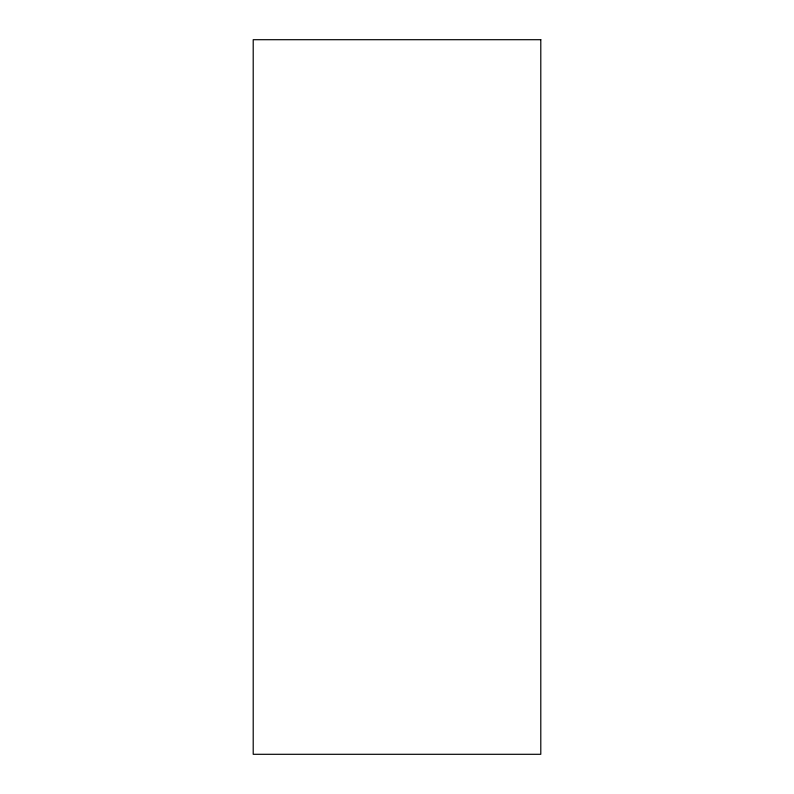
<?xml version="1.0" encoding="UTF-8"?>
<svg xmlns="http://www.w3.org/2000/svg" width="794" height="794" viewBox="0 0 794 794"><rect width="100%" height="100%" fill="white"/><g stroke="black" fill="none" stroke-linecap="round" stroke-linejoin="round"><path stroke-width="1.19" d="M540.793 39.7L253.207 39.7L253.207 754.3L540.793 754.3L540.793 39.7"/></g></svg>
